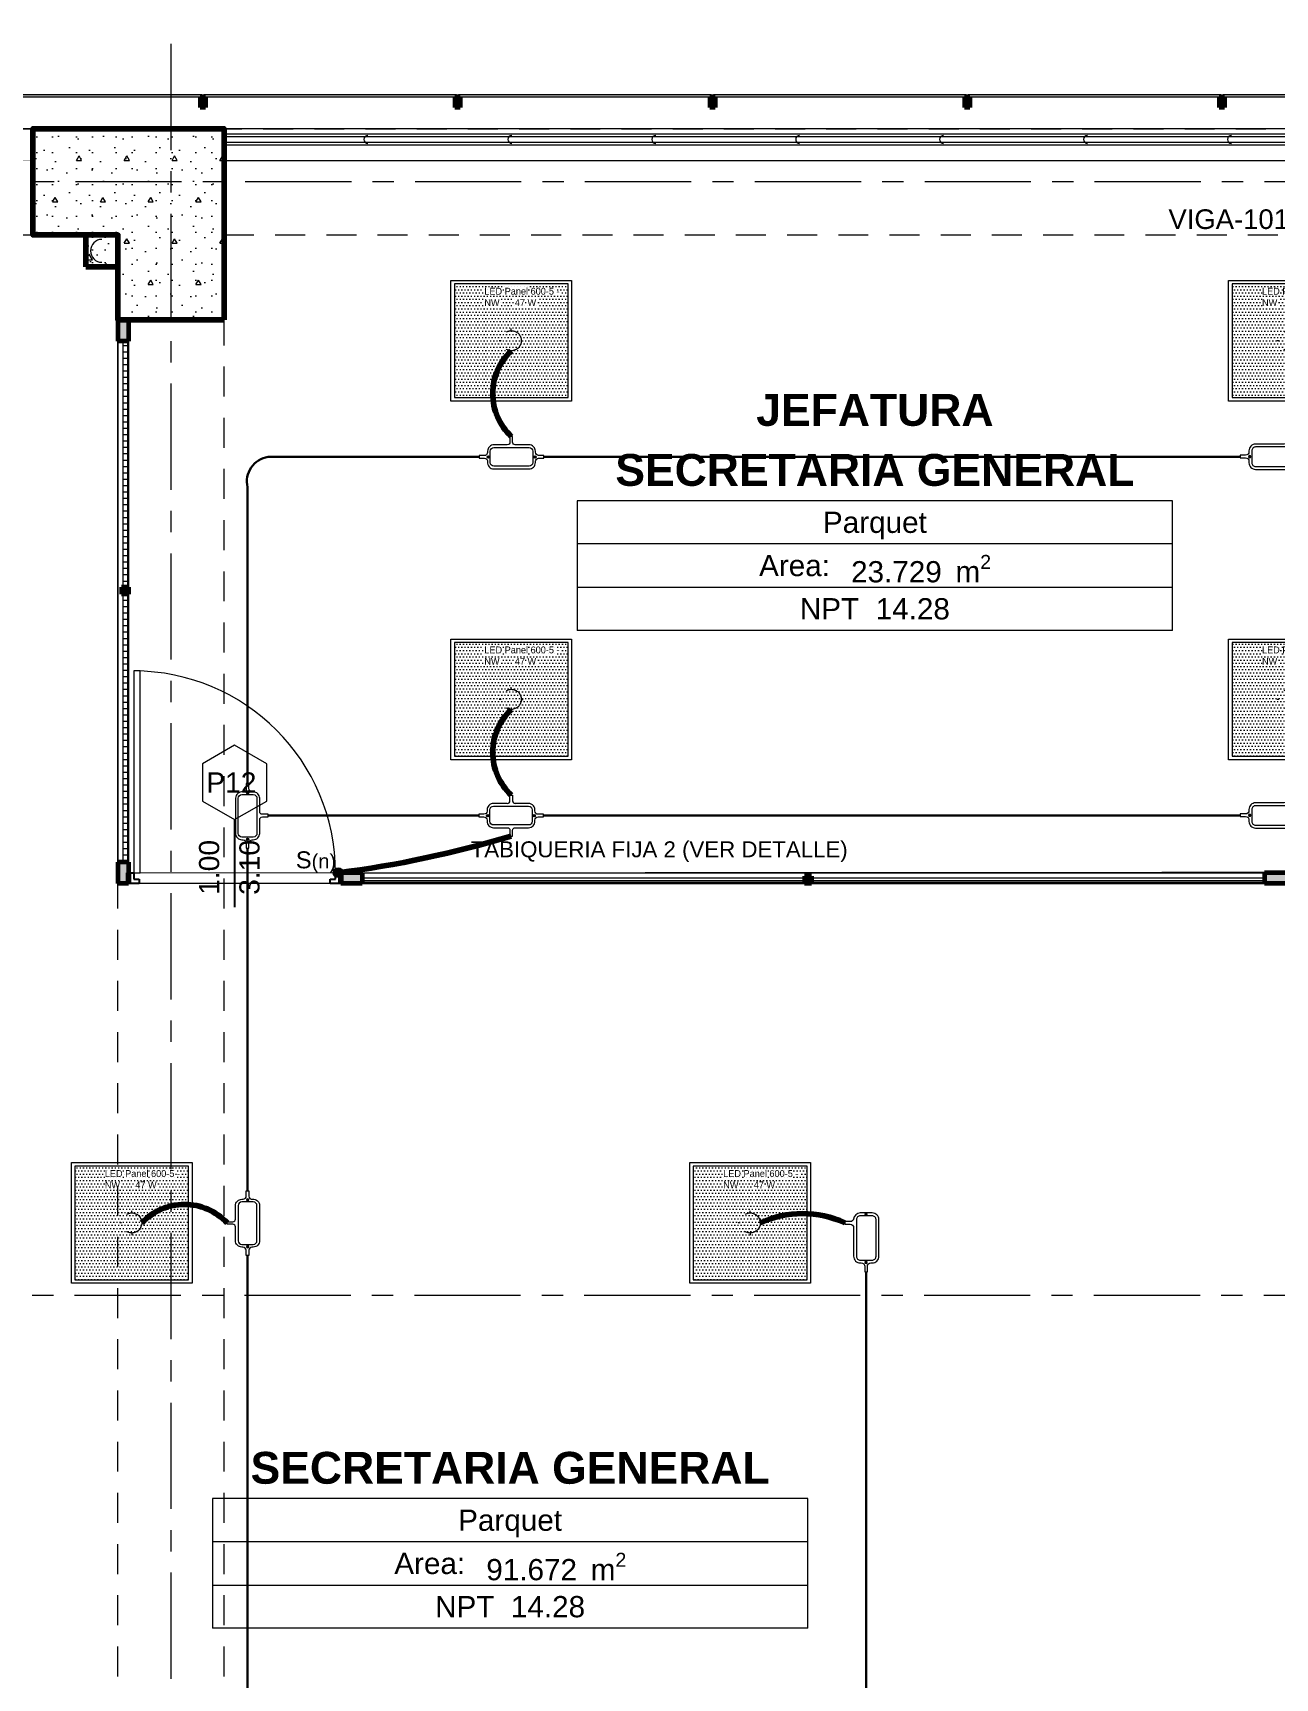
# Model space of a CAD drawing. Header units: inches. Extents: x -38 to 5698, y -33 to 92.
# Drawn here: x 321.17 to 327.02, y 32.6 to 40.35 of the extents above; entities that cross this region are included whole.
import ezdxf
from ezdxf.lldxf.tags import DXFTag

# ---------------------------------------------------------------- set-up
doc = ezdxf.new("R2010")
doc.units = ezdxf.units.IN
doc.header["$MEASUREMENT"] = 0
doc.set_wipeout_variables(frame=1)
for name, pattern in [('CONTINUA', [0]), ('DASHED', [0.75, 0.5, -0.25]), ('Hidden Line', [0.195611, 0.141111, -0.0545]), ('Punto & Raya', [0.65, 0.5, -0.075, 0, -0.075]), ('Rayas', [0.282222, 0.141111, -0.141111]), ('Wipeout_Contour', [1, 0, -1])]:
    doc.linetypes.add(name, pattern=pattern)
for name, color, linetype, lineweight in [('00 IE CKTO TOMAS', 111, 'Rayas', 18), ('ALUMBRADO_CONDUIT', 30, 'CONDUIT1', 30), ('Bancas', 1, 'Continuous', 13), ('Cable Alumbrado', 150, 'Continuous', 30), ('CABLEADO EXT.', 3, 'PVCSUBT', 30), ('Luminarias', 5, 'Continuous', 20), ('Simb_Alumbrado', 140, 'CONTINUA', 30)]:
    doc.layers.add(name, color=color, linetype=linetype, lineweight=lineweight)
for name, color, linetype in [('02 _ ARQ _ ALB _ Ejes Generales', 7, 'Continuous'), ('02 _ ARQ _ ALB _ Muros Interiores', 7, 'Continuous'), ('02 _ ARQ _ ZON _ Espacio.3D', 7, 'Continuous'), ('08 _ STR _ EXT _ 06 Columnas', 7, 'Continuous'), ('08 _ STR _ EXT _ 09 Vigas', 7, 'Continuous'), ('Acabado - Muros', 7, 'Continuous'), ('Estructura - 04 MURO', 7, 'Continuous'), ('Estructura - Carga', 7, 'Continuous'), ('Interior - Escaleras & Barandillas', 7, 'Continuous'), ('Marcador - Secciones', 251, 'Continuous'), ('MEP - HVAC', 7, 'Continuous'), ('Notas - Etiquetas', 251, 'Continuous')]:
    doc.layers.add(name, color=color, linetype=linetype)
doc.styles.add('Annotative', font='arial.ttf')
doc.styles.add('Estilo_Generado_1', font='swisseb.ttf')
doc.styles.add('Estilo_Generado_4', font='swisse.ttf')
doc.styles.add('Estilo_Generado_7', font='swisse.ttf')
doc.styles.add('{18b73a54-fa43-428c-adcb-c1c7bbdf2c84}', font='Simplex.shx')
tags = doc.linetypes.add('CONDUIT', pattern='A,1.5,-0.210535,["con",{18b73a54-fa43-428c-adcb-c1c7bbdf2c84},S=0.2,R=0,X=0,Y=-0.065594],-0.702384', length=2.412919).pattern_tags.tags
tags[6] = DXFTag(74, 10)
tags = doc.linetypes.add('CONDUIT1', pattern='A,1,-0.19772,["con",{18b73a54-fa43-428c-adcb-c1c7bbdf2c84},S=0.2,R=0,X=0,Y=-0.065594],-0.593642', length=1.791362).pattern_tags.tags
tags[6] = DXFTag(74, 10)
tags = doc.linetypes.add('PVCSUBT', pattern='A,0.6,-0.3,0.6,-0.075691,["PVC",Standard,S=0.2,R=0,X=0,Y=-0.093724],-0.621005', length=2.196696).pattern_tags.tags
tags[10] = DXFTag(74, 10)
pattern_1 = [(0, (277.500038, 6e-09), (0, 0.030000001), [])]

# ---------------------------------------------------------------- blocks, each defined once
blk = doc.blocks.new('*U270')
at = {"layer": 'Luminarias', "linetype": 'DASHED', "lineweight": 0, "ltscale": 0.05}
blk.add_lwpolyline([(0, -0.0045), (0, 0.0045)], dxfattribs=at)
blk = doc.blocks.new('*U271')
at = {"color": 0, "linetype": 'ByBlock', "lineweight": -2, "transparency": 16777216}
for p, rotation in [((-0.05, 0), 90), ((0, -0.05), 180), ((0.05, 0), 269.9999999999999)]:
    blk.add_blockref('*U270', p, dxfattribs=dict(at, rotation=rotation))
blk.add_blockref('*U270', (0, 0.05), dxfattribs=at)
blk = doc.blocks.new('PANEL LED 50W')
at = {"layer": 'Luminarias'}
h = blk.add_hatch(dxfattribs=at)
h.set_pattern_fill('DOTS', color=4, scale=0.009097)
h.set_pattern_definition([(0, (0, -2e-14), (0.0072206, 0.01444116), [0, -0.01444116])])
h.paths.add_polyline_path([(-0.2574, -0.2574), (0.2574, -0.2574), (0.2574, 0.2574), (-0.2574, 0.2574)])
h.paths.add_polyline_path([(-0.1296, 0.0974), (0.1849, 0.0974), (0.1849, 0.2469), (-0.1296, 0.2469)], flags=24)
at = {"layer": 'Luminarias', "color": 4, "lineweight": 0}
for points in [[(-0.2729, 0.2729), (0.2729, 0.2729), (0.2729, -0.2729), (-0.2729, -0.2729)], [(-0.2574, -0.2574), (0.2574, -0.2574), (0.2574, 0.2574), (-0.2574, 0.2574)]]:
    blk.add_lwpolyline(points, close=True, dxfattribs=at)
at = {"layer": 'Luminarias', "color": 4, "linetype": 'DASHED', "lineweight": 0, "ltscale": 0.01}
blk.add_circle((0, 0), 0.0455, dxfattribs=at)
at = {"color": 4}
blk.add_blockref('*U271', (0, 0), dxfattribs=at)
at = {"layer": 'Luminarias', "color": 4, "insert": (-0.1218, 0.2392), "char_height": 0.030929, "width": 0.382855, "attachment_point": 1}
blk.add_mtext('{\\Ftxt|c0;LED Panel 600-5 - NW      47 W}', dxfattribs=at)
blk = doc.blocks.new('lumin 47')
at = {"layer": 'ALUMBRADO_CONDUIT', "xscale": 1.041283452965173, "yscale": 1.041283452965173, "zscale": 1.041283452965173}
blk.add_blockref('PANEL LED 50W', (-76.251, 24.2433), dxfattribs=at)
blk = doc.blocks.new('CAJA OVAL TIPO L')
at = {"layer": 'Simb_Alumbrado', "lineweight": 13}
blk.add_lwpolyline([(-0.0491, -0.079), (-0.0491, -0.0343, -0.380413), (-0.0258, -0.0088), (-0.0258, -0.0088, 0.341426), (-0.0164, 0.0033), (-0.0164, 0.0236), (-0.0063, 0.0236), (-0.0063, 0.0033, 0.414214), (0.0063, -0.0092), (0.1138, -0.0092, -0.414214), (0.1388, -0.0343), (0.1388, -0.0382, 0.414214), (0.1513, -0.0508), (0.1716, -0.0508), (0.1716, -0.0609), (0.1513, -0.0609, 0.414214), (0.1388, -0.0734), (0.1388, -0.079, -0.414214), (0.1138, -0.104), (-0.0241, -0.104, -0.414214), (-0.0491, -0.079, 0.414214)], format="xyb", dxfattribs=at)
for points in [[(-0.0483, -0.0558), (-0.0395, -0.0558)], [(-0.0439, -0.0514), (-0.0439, -0.0602)], [(0.1323, -0.0558), (0.1411, -0.0558)], [(0.1367, -0.0514), (0.1367, -0.0602)]]:
    blk.add_lwpolyline(points, dxfattribs=at)
blk.add_lwpolyline([(-0.0241, -0.0199), (0.1138, -0.0199, -0.414214), (0.1282, -0.0343), (0.1282, -0.079, -0.414214), (0.1138, -0.0934), (-0.0241, -0.0934, -0.414214), (-0.0384, -0.079), (-0.0384, -0.0343, -0.414214)], format="xyb", close=True, dxfattribs=at)
for centre in [(-0.0439, -0.0558), (0.1367, -0.0558)]:
    blk.add_circle(centre, 0.00438, dxfattribs=at)
blk = doc.blocks.new('oval t')
at = {"layer": 'Simb_Alumbrado', "lineweight": 13}
blk.add_lwpolyline([(0.0141, 0.0102, -0.414214), (0.0041, 0.0202), (0.0041, 0.0416), (-0.0056, 0.0416), (-0.0056, 0.0202, -0.414214), (-0.0156, 0.0102), (-0.0659, 0.0102, 0.414214), (-0.0899, -0.0138), (-0.0899, -0.0183, -0.414214), (-0.1019, -0.0303), (-0.1213, -0.0303), (-0.1213, -0.04), (-0.1016, -0.04, -0.451917), (-0.0897, -0.0535, 0.451917), (-0.0659, -0.0805), (0.0659, -0.0805, 0.414214), (0.0899, -0.0566), (0.0899, -0.0512, -0.398753), (0.1019, -0.0401), (0.1213, -0.0401), (0.1213, -0.0304), (0.1019, -0.0304, -0.368669), (0.0899, -0.0176), (0.0899, -0.0138, 0.414214), (0.0659, 0.0102), (0.0141, 0.0102)], format="xyb", dxfattribs=at)
blk.add_lwpolyline([(-0.0659, 0), (0.0659, 0, -0.414214), (0.0797, -0.0138), (0.0797, -0.0566, -0.414214), (0.0659, -0.0703), (-0.0659, -0.0703, -0.414214), (-0.0797, -0.0566), (-0.0797, -0.0138, -0.414214)], format="xyb", close=True, dxfattribs=at)
for points in [[(-0.0911, -0.0352), (-0.0828, -0.0352)], [(-0.0869, -0.031), (-0.0869, -0.0394)], [(0.0837, -0.0352), (0.0921, -0.0352)], [(0.0879, -0.031), (0.0879, -0.0394)]]:
    blk.add_lwpolyline(points, dxfattribs=at)
for centre in [(-0.0869, -0.0352), (0.0879, -0.0352)]:
    blk.add_circle(centre, 0.00419, dxfattribs=at)
blk = doc.blocks.new('CAJA CONDULET TIPO X')
at = {"layer": 'Simb_Alumbrado', "lineweight": 13}
for p, q in [((78.5283, -4.1616), (78.5283, -4.1519)), ((78.5283, -4.1519), (78.5497, -4.1519)), ((78.5497, -4.1616), (78.5283, -4.1616))]:
    blk.add_line(p, q, dxfattribs=at)
for points in [[(78.6505, -4.1716, -0.414214), (78.6605, -4.1616), (78.6819, -4.1616), (78.6819, -4.1519), (78.6605, -4.1519, -0.414214), (78.6505, -4.1419), (78.6505, -4.0916, 0.414214), (78.6265, -4.0677), (78.6219, -4.0677, -0.414214), (78.6099, -4.0557), (78.6099, -4.0363), (78.6002, -4.0363), (78.6002, -4.056, -0.451917), (78.5867, -4.0678, 0.451917), (78.5597, -4.0916), (78.5597, -4.1419)], [(78.5597, -4.1716), (78.5597, -4.2235, 0.414214), (78.5837, -4.2475), (78.589, -4.2475, -0.334232), (78.6002, -4.2595), (78.6002, -4.2789), (78.6099, -4.2789), (78.6099, -4.2595, -0.455912), (78.6227, -4.2475), (78.6265, -4.2475, 0.414214), (78.6505, -4.2235), (78.6505, -4.1716)]]:
    blk.add_lwpolyline(points, format="xyb", dxfattribs=at)
blk.add_lwpolyline([(78.6403, -4.0916), (78.6403, -4.2235, -0.414214), (78.6265, -4.2373), (78.5837, -4.2373, -0.414214), (78.5699, -4.2235), (78.5699, -4.0916, -0.414214), (78.5837, -4.0779), (78.6265, -4.0779, -0.414214)], format="xyb", close=True, dxfattribs=at)
for points in [[(78.6093, -4.0706), (78.6009, -4.0706)], [(78.6051, -4.0664), (78.6051, -4.0748)], [(78.6093, -4.2454), (78.6009, -4.2454)], [(78.6051, -4.2412), (78.6051, -4.2496)]]:
    blk.add_lwpolyline(points, dxfattribs=at)
for centre in [(78.6051, -4.0706), (78.6051, -4.2454)]:
    blk.add_circle(centre, 0.00419, dxfattribs=at)
for centre, start, end in [((78.5497, -4.1419), 270, 0), ((78.5497, -4.1716), 0, 90)]:
    blk.add_arc(centre, 0.01, start, end, dxfattribs=at)
blk = doc.blocks.new('ii3t')
at = {"layer": 'Simb_Alumbrado', "lineweight": 5}
h = blk.add_hatch(color=3, dxfattribs=at)
edge = h.paths.add_edge_path()
edge.add_arc((0, 0), 0.0164, 0, 360)
blk.add_circle((0, 0), 0.0164, dxfattribs=at)

msp = doc.modelspace()

# ---------------------------------------------------------------- hatches: boundary and pattern name
at = {"layer": 'Acabado - Muros', "linetype": 'Continuous', "lineweight": 9}
for points in [[(320.775, 40.06), (320.775, 40.05), (321.965, 40.05), (321.965, 40.06)], [(321.975, 40.06), (321.975, 40.05), (323.165, 40.05), (323.165, 40.06)], [(323.175, 40.06), (323.175, 40.05), (324.365, 40.05), (324.365, 40.06)], [(324.375, 40.06), (324.375, 40.05), (325.565, 40.05), (325.565, 40.06)], [(325.575, 40.06), (325.575, 40.05), (326.765, 40.05), (326.765, 40.06)], [(326.775, 40.06), (326.775, 40.05), (327.965, 40.05), (327.965, 40.06)]]:
    msp.add_hatch(color=250, dxfattribs=at).paths.add_polyline_path(points)
at = {"layer": 'Acabado - Muros', "linetype": 'Continuous', "lineweight": 0}
for points in [[(321.9575, 40), (321.9825, 40), (321.9825, 40.05), (321.9575, 40.05)], [(323.1575, 40), (323.1825, 40), (323.1825, 40.05), (323.1575, 40.05)], [(324.3575, 40), (324.3825, 40), (324.3825, 40.05), (324.3575, 40.05)], [(325.5575, 40), (325.5825, 40), (325.5825, 40.05), (325.5575, 40.05)], [(326.7575, 40), (326.7825, 40), (326.7825, 40.05), (326.7575, 40.05)]]:
    msp.add_hatch(color=254, dxfattribs=at).paths.add_polyline_path(points)
at = {"layer": 'Estructura - Carga', "linetype": 'Continuous', "lineweight": 13}
h = msp.add_hatch(dxfattribs=at)
h.set_pattern_fill('HORMIGÓN_ARMADO_0002', color=251, style=0, pattern_type=2)
h.set_pattern_definition([(0, (277.50004, 6e-09), (0, 0.3117692), [0.03, -0.15]), (0, (277.59004, 0.1559), (0, 0.3117692), [0.03, -0.15]), (60, (277.50004, 6e-09), (-0.27, 0.1558846), [0.03, -0.15]), (60, (277.68004, 6e-09), (-0.27, 0.1558846), [0.03, -0.15]), (120, (277.53004, 6e-09), (0.27, 0.1558846), [0.03, -0.15]), (120, (277.71004, 6e-09), (0.27, 0.1558846), [0.03, -0.15]), (0, (277.50004, 0.03), (0, 0.06), [0, -0.06, 0, -0.09]), (45, (277.53004, 0.03), (-0.04242641, 0.04242641), [0, -0.045, 0, -0.075])])
h.paths.add_polyline_path([(321.42, 39.25), (321.57, 39.25), (321.57, 39.4), (321.42, 39.4)])

# ---------------------------------------------------------------- linework, layer by layer
at = {"layer": '02 _ ARQ _ ALB _ Ejes Generales', "color": 251, "linetype": 'Punto & Raya', "lineweight": 13}
for p, q in [((321.82, 45.9), (321.82, 2.05)), ((333.07, 39.65), (282.3454, 39.65))]:
    msp.add_line(p, q, dxfattribs=at)
at = {"layer": '02 _ ARQ _ ALB _ Muros Interiores', "color": 165, "linetype": 'Continuous', "lineweight": 15}
for p, q in [((321.645, 37.3464), (321.645, 36.3963)), ((321.675, 37.3464), (321.645, 37.3464)), ((321.675, 36.3963), (321.675, 37.3464)), ((321.645, 36.3963), (321.675, 36.3963))]:
    msp.add_line(p, q, dxfattribs=at)
at = {"layer": '02 _ ARQ _ ALB _ Muros Interiores', "color": 152, "linetype": 'Continuous', "lineweight": 25}
msp.add_line((322.1201, 36.6463), (322.1201, 36.2338), dxfattribs=at)
at = {"layer": '02 _ ARQ _ ALB _ Muros Interiores', "color": 165, "linetype": 'Continuous', "lineweight": 25}
for p, q in [((321.62, 36.3463), (321.62, 36.3963)), ((321.62, 36.3963), (321.645, 36.3963)), ((321.67, 36.3463), (321.62, 36.3463)), ((321.645, 36.3963), (321.645, 36.3663)), ((321.645, 36.3663), (321.67, 36.3663)), ((321.67, 36.3663), (321.67, 36.3463)), ((322.5701, 36.3463), (322.5701, 36.3663)), ((322.5701, 36.3663), (322.5951, 36.3663)), ((322.6201, 36.3463), (322.5701, 36.3463)), ((322.5951, 36.3663), (322.5951, 36.3963)), ((322.5951, 36.3963), (322.6201, 36.3963)), ((322.6201, 36.3963), (322.6201, 36.3463))]:
    msp.add_line(p, q, dxfattribs=at)
at = {"layer": '02 _ ARQ _ ALB _ Muros Interiores', "color": 7, "linetype": 'Continuous', "lineweight": 80}
for p, q in [((321.62, 36.3463), (321.62, 36.3963)), ((322.6201, 36.3463), (322.6201, 36.3963))]:
    msp.add_line(p, q, dxfattribs=at)
at = {"layer": '02 _ ARQ _ ALB _ Muros Interiores', "color": 251, "linetype": 'Continuous', "lineweight": 13, "flags": 128}
msp.add_lwpolyline([(322.1201, 36.9963), (321.9685, 36.9088), (321.9685, 36.7338), (322.1201, 36.6463), (322.2716, 36.7338), (322.2716, 36.9088)], close=True, dxfattribs=at)
at = {"layer": '02 _ ARQ _ ALB _ Muros Interiores', "color": 175, "linetype": 'Continuous', "lineweight": 15}
msp.add_arc((321.645, 36.3963), 0.9501, 0, 90, dxfattribs=at)
at = {"layer": '02 _ ARQ _ ZON _ Espacio.3D', "color": 252, "linetype": 'Continuous', "lineweight": 13}
for p, q in [((326.5369, 38.1484), (323.7337, 38.1484)), ((323.7337, 38.1484), (323.7337, 37.5377)), ((326.5369, 37.5377), (326.5369, 38.1484)), ((326.5369, 37.9448), (323.7337, 37.9448)), ((323.7337, 37.7412), (326.5369, 37.7412)), ((326.5369, 37.5377), (323.7337, 37.5377)), ((324.819, 33.4487), (322.0158, 33.4487)), ((322.0158, 33.4487), (322.0158, 32.838)), ((324.819, 32.838), (324.819, 33.4487)), ((324.819, 33.2452), (322.0158, 33.2452)), ((322.0158, 33.0416), (324.819, 33.0416)), ((324.819, 32.838), (322.0158, 32.838))]:
    msp.add_line(p, q, dxfattribs=at)
at = {"layer": '02 _ ARQ _ ZON _ Espacio.3D', "color": 254, "linetype": 'Continuous', "lineweight": 0, "flags": 128}
for points in [[(322.07, 31), (322.07, 29.7), (328.07, 29.7), (328.07, 30.2), (328.57, 30.2), (328.57, 30.7), (328.92, 30.7), (328.92, 31.899), (330.2701, 31.899), (330.2701, 32.9963), (328.92, 32.9963), (328.9203, 36.3463), (321.57, 36.3463), (321.57, 39.4), (321.17, 39.4), (321.17, 39.75), (317.27, 39.75), (317.27, 29.75), (320.97, 29.75), (320.97, 30.2), (321.57, 30.2), (321.57, 31)], [(322.07, 39), (321.62, 39), (321.62, 36.3963), (328.9201, 36.4), (328.9201, 39), (328.57, 39), (328.57, 39.4), (328.17, 39.4), (328.17, 39.75), (322.07, 39.75)]]:
    msp.add_lwpolyline(points, close=True, dxfattribs=at)
at = {"layer": '08 _ STR _ EXT _ 09 Vigas', "color": 251, "linetype": 'Hidden Line', "lineweight": 13}
for p, q in [((315.07, 39.4), (321.57, 39.4)), ((321.57, 30.2), (321.57, 39.4)), ((322.07, 39.4), (328.57, 39.4)), ((322.07, 30.2), (322.07, 39.4))]:
    msp.add_line(p, q, dxfattribs=at)
at = {"layer": 'Acabado - Muros', "color": 7, "linetype": 'Continuous', "lineweight": 60}
for p, q in [((321.9825, 40.05), (321.9575, 40.05)), ((321.9575, 40.05), (321.9575, 40)), ((321.9825, 40), (321.9575, 40)), ((321.9825, 40.05), (321.9825, 40)), ((323.1575, 40.05), (323.1575, 40)), ((323.1825, 40.05), (323.1575, 40.05)), ((323.1825, 40), (323.1575, 40)), ((323.1825, 40.05), (323.1825, 40)), ((324.3575, 40.05), (324.3575, 40)), ((324.3825, 40.05), (324.3575, 40.05)), ((324.3825, 40), (324.3575, 40)), ((324.3825, 40.05), (324.3825, 40)), ((325.5575, 40.05), (325.5575, 40)), ((325.5825, 40.05), (325.5575, 40.05)), ((325.5825, 40), (325.5575, 40)), ((325.5825, 40.05), (325.5825, 40)), ((326.7575, 40.05), (326.7575, 40)), ((326.7825, 40.05), (326.7575, 40.05)), ((326.7825, 40), (326.7575, 40)), ((326.7825, 40.05), (326.7825, 40)), ((321.62, 39), (321.57, 39)), ((321.62, 36.3463), (321.57, 36.3463)), ((322.6201, 36.3963), (322.6201, 36.3463))]:
    msp.add_line(p, q, dxfattribs=at)
at = {"layer": 'Acabado - Muros', "color": 7, "linetype": 'Continuous', "lineweight": 13, "flags": 128}
for points in [[(320.775, 40.06), (320.775, 40.05), (321.965, 40.05), (321.965, 40.06)], [(321.975, 40.06), (321.975, 40.05), (323.165, 40.05), (323.165, 40.06)], [(323.175, 40.06), (323.175, 40.05), (324.365, 40.05), (324.365, 40.06)], [(324.375, 40.06), (324.375, 40.05), (325.565, 40.05), (325.565, 40.06)], [(325.575, 40.06), (325.575, 40.05), (326.765, 40.05), (326.765, 40.06)], [(326.775, 40.06), (326.775, 40.05), (327.965, 40.05), (327.965, 40.06)]]:
    msp.add_lwpolyline(points, close=True, dxfattribs=at)
at = {"layer": 'ALUMBRADO_CONDUIT', "color": 30, "lineweight": 30, "ltscale": 0.4, "true_color": 0xf26722}
for p, q in [((322.2774, 38.3546), (323.2718, 38.3546)), ((323.576, 38.3546), (326.856, 38.3546)), ((322.1811, 36.8164), (322.1811, 38.2122)), ((322.2774, 36.6653), (323.2718, 36.6653)), ((323.576, 36.6653), (326.856, 36.6653)), ((322.1811, 34.898), (322.1811, 36.5122)), ((322.1811, 34.5937), (322.1812, 31.5645)), ((325.0936, 34.5173), (325.0936, 31.5643))]:
    msp.add_line(p, q, dxfattribs=at)
at = {"layer": 'ALUMBRADO_CONDUIT'}
msp.add_arc((322.2944, 38.2394), 0.1165, 98.38355, 193.5133, dxfattribs=at)
at = {"layer": 'CABLEADO EXT.', "color": 3, "lineweight": 80}
for centre, radius, start, end in [((323.6121, 38.6528), 0.2767, 133.15072, 226.84928), ((323.6121, 36.9634), 0.2767, 133.15072, 226.84928), ((321.8838, 34.5596), 0.2747, 42.972, 137.028), ((324.7955, 34.3144), 0.4764, 65.37023, 114.84937)]:
    msp.add_arc(centre, radius, start, end, dxfattribs=at)
at = {"layer": 'Estructura - Carga', "color": 7, "linetype": 'Continuous', "lineweight": 80, "flags": 128}
msp.add_lwpolyline([(321.42, 39.25), (321.57, 39.25), (321.57, 39.4), (321.42, 39.4)], close=True, dxfattribs=at)
at = {"layer": 'Marcador - Secciones', "color": 251, "linetype": 'Punto & Raya', "lineweight": 13}
msp.add_line((282.1667, 34.4067), (333.4403, 34.4067), dxfattribs=at)
at = {"layer": 'MEP - HVAC', "color": 7, "linetype": 'Continuous', "lineweight": 13, "flags": 128}
msp.add_lwpolyline([(321.495, 39.379, 1), (321.495, 39.271, 1)], format="xyb", dxfattribs=at)

# ---------------------------------------------------------------- block references
for p in [(399.6739, 14.6587), (403.3364, 14.6587), (399.6739, 12.9694), (403.3364, 12.9694), (397.8864, 10.5034), (400.7989, 10.5034)]:
    msp.add_blockref('lumin 47', p)
at = {"xscale": 1.253906979044094, "yscale": 1.253906979044094, "zscale": 1.253906979044094, "rotation": 270}
msp.add_blockref('CAJA CONDULET TIPO X', (328.6351, 135.2288), dxfattribs=at)
at = {"layer": 'ALUMBRADO_CONDUIT', "linetype": 'CONDUIT', "lineweight": 30, "xscale": -1.253906979044094, "yscale": 1.253906979044094, "zscale": 1.253906979044094}
for p in [(327.0712, 38.4263), (327.0712, 36.7369)]:
    msp.add_blockref('CAJA OVAL TIPO L', p, dxfattribs=at)
at = {"layer": 'ALUMBRADO_CONDUIT', "linetype": 'CONDUIT', "lineweight": 30, "xscale": -1.253906979044094, "yscale": 1.253906979044094, "zscale": 1.253906979044094, "rotation": 90}
msp.add_blockref('CAJA OVAL TIPO L', (325.0236, 34.7325), dxfattribs=at)
at = {"layer": 'Bancas', "color": 252, "true_color": 0x939598, "xscale": 1.253906979044094, "yscale": 1.253906979044094, "zscale": 1.253906979044094}
msp.add_blockref('oval t', (323.4239, 38.3987), dxfattribs=at)
at = {"layer": 'Bancas', "color": 252, "true_color": 0x939598, "yscale": 1.253906979044094, "zscale": 1.253906979044094}
for p, xscale, rotation in [((322.2252, 36.6643), 1.253906979044094, 270), ((322.137, 34.7458), -1.253906979044094, 90)]:
    msp.add_blockref('oval t', p, dxfattribs=dict(at, xscale=xscale, rotation=rotation))
at = {"layer": 'Cable Alumbrado', "lineweight": 0, "xscale": 1.404578189384958, "yscale": 1.404578189384958, "zscale": 1.404578189384958}
msp.add_blockref('ii3t', (322.6076, 36.3963), dxfattribs=at)

# ---------------------------------------------------------------- texts
at = {"layer": '00 IE CKTO TOMAS', "insert": (322.4081, 36.3967), "char_height": 0.08, "width": 0.768045, "attachment_point": 7, "style": 'Annotative'}
msp.add_mtext('S{\\H0.84375x;(n)}', dxfattribs=at)
at = {"layer": '02 _ ARQ _ ALB _ Muros Interiores', "color": 251, "lineweight": 25, "insert": (321.9867, 36.7738), "char_height": 0.095, "attachment_point": 7, "style": 'Estilo_Generado_4'}
msp.add_mtext('\\A1;{\\pql;\\pt0;\\fSwis721 Ex BT|b0|i0|c0|p34;P12\\fSwis721 Ex BT|b0|i0|c0|p34;\\fSwis721 Ex BT|b0|i0|c0|p34;\\fSwis721 Ex BT|b0|i0|c0|p34;}', dxfattribs=at)
at = {"layer": '02 _ ARQ _ ALB _ Muros Interiores', "color": 251, "lineweight": 25, "char_height": 0.095, "attachment_point": 7, "rotation": 90, "style": 'Estilo_Generado_4'}
for s, insert in [('\\A1;{\\pql;\\pt0;\\fSwis721 Ex BT|b0|i0|c0|p34;1.00\\fSwis721 Ex BT|b0|i0|c0|p34;\\A1{\\H.66x;\\S^  ;}\\fSwis721 Ex BT|b0|i0|c0|p34;\\fSwis721 Ex BT|b0|i0|c0|p34;}', (322.075, 36.2923)), ('\\A1;{\\pql;\\pt0;\\fSwis721 Ex BT|b0|i0|c0|p34;3.10\\fSwis721 Ex BT|b0|i0|c0|p34;\\A1{\\H.66x;\\S^  ;}\\fSwis721 Ex BT|b0|i0|c0|p34;\\fSwis721 Ex BT|b0|i0|c0|p34;}', (322.265, 36.2923))]:
    msp.add_mtext(s, dxfattribs=dict(at, insert=insert))
at = {"layer": '02 _ ARQ _ ZON _ Espacio.3D', "color": 252, "lineweight": 25, "attachment_point": 2}
for s, insert, char_height, style in [('\\A1;{\\pqc;\\pt0;\\fSwis721 Ex BT|b1|i0|c0|p34;JEFATURA}', (325.1353, 38.6509), 0.15, 'Estilo_Generado_1'), ('\\A1;{\\pqc;\\pt0;\\fSwis721 Ex BT|b1|i0|c0|p34;SECRETARIA GENERAL}', (325.1353, 38.3683), 0.15, 'Estilo_Generado_1'), ('\\A1;{\\pqc;\\pt0;\\fSwis721 Ex BT|b0|i0|c238|p34;Parquet}', (325.1353, 38.0966), 0.1, 'Estilo_Generado_7'), ('\\A1;{\\pqc;\\pt0;\\fSwis721 Ex BT|b0|i0|c238|p34;Area: }', (324.7568, 37.893), 0.1, 'Estilo_Generado_7'), ('\\A1;{\\pqc;\\pt0,0.3;\\fSwis721 Ex BT|b0|i0|c238|p34;23.729\\fSwis721 Ex BT|b0|i0|c238|p34;\\A1{\\H.66x;\\S^  ;}\\fSwis721 Ex BT|b0|i0|c238|p34; m\\fSwis721 Ex BT|b0|i0|c238|p34;\\A1{\\H.66x;\\S2^  ;}}', (325.3529, 37.893), 0.1, 'Estilo_Generado_7'), ('\\A1;{\\pqc;\\pt0;\\fSwis721 Ex BT|b0|i0|c238|p34;NPT  14.28}', (325.1353, 37.6894), 0.1, 'Estilo_Generado_7'), ('\\A1;{\\pqc;\\pt0;\\fSwis721 Ex BT|b1|i0|c0|p34;SECRETARIA GENERAL}', (323.4174, 33.6687), 0.15, 'Estilo_Generado_1'), ('\\A1;{\\pqc;\\pt0;\\fSwis721 Ex BT|b0|i0|c238|p34;Parquet}', (323.4174, 33.397), 0.1, 'Estilo_Generado_7'), ('\\A1;{\\pqc;\\pt0;\\fSwis721 Ex BT|b0|i0|c238|p34;Area: }', (323.0389, 33.1934), 0.1, 'Estilo_Generado_7'), ('\\A1;{\\pqc;\\pt0,0.3;\\fSwis721 Ex BT|b0|i0|c238|p34;91.672\\fSwis721 Ex BT|b0|i0|c238|p34;\\A1{\\H.66x;\\S^  ;}\\fSwis721 Ex BT|b0|i0|c238|p34; m\\fSwis721 Ex BT|b0|i0|c238|p34;\\A1{\\H.66x;\\S2^  ;}}', (323.635, 33.1934), 0.1, 'Estilo_Generado_7'), ('\\A1;{\\pqc;\\pt0;\\fSwis721 Ex BT|b0|i0|c238|p34;NPT  14.28}', (323.4174, 32.9898), 0.1, 'Estilo_Generado_7')]:
    msp.add_mtext(s, dxfattribs=dict(at, insert=insert, char_height=char_height, style=style))
at = {"layer": 'Notas - Etiquetas', "color": 8, "linetype": 'Continuous', "lineweight": 13, "insert": (326.5179, 39.4267), "char_height": 0.0925, "attachment_point": 7, "style": 'Estilo_Generado_4'}
msp.add_mtext('\\A1;{\\pql;\\fSwis721 Ex BT|b0|i0|c0|p34;VIGA-101\\fSwis721 Ex BT|b0|i0|c0|p34; \\fSwis721 Ex BT|b0|i0|c0|p34;0.60\\fSwis721 Ex BT|b0|i0|c0|p34;x\\fSwis721 Ex BT|b0|i0|c0|p34;0.50\\fSwis721 Ex BT|b0|i0|c0|p34;m}', dxfattribs=at)
at = {"layer": 'Notas - Etiquetas', "color": 8, "linetype": 'Continuous', "lineweight": 13, "insert": (323.2318, 36.4953), "char_height": 0.075, "attachment_point": 4, "rotation": 359.99998, "style": 'Estilo_Generado_4'}
msp.add_mtext('\\A1;{\\pql;\\fSwis721 Ex BT|b0|i0|c0|p34;TABIQUERIA FIJA 2 (VER DETALLE)\\fSwis721 Ex BT|b0|i0|c0|p34; }', dxfattribs=at)

# ---------------------------------------------------------------- next in the draw order: wipeouts: each hides what was drawn before it
at = {"color": 254, "linetype": 'Wipeout_Contour', "lineweight": 0, "ltscale": 14739.650553}
msp.add_wipeout([(321.57, 37.725), (321.57, 36.4463), (321.62, 36.4463), (321.62, 37.7085), (321.587, 37.7085), (321.587, 37.725)], dxfattribs=at).dxf.layer = 'Acabado - Muros'
at = {"color": 254, "linetype": 'Wipeout_Contour', "lineweight": 0, "ltscale": 14753.385082}
msp.add_wipeout([(322.7201, 36.3963), (322.7201, 36.3463), (324.8037, 36.3463), (324.8037, 36.3793), (324.8202, 36.3793), (324.8202, 36.3963)], dxfattribs=at).dxf.layer = 'Acabado - Muros'
at = {"color": 254, "linetype": 'Wipeout_Contour', "lineweight": 0, "ltscale": 9814.245426}
msp.add_wipeout([(315.9521, 39.75), (321.17, 39.75), (321.17, 39.9), (315.9521, 39.9)], dxfattribs=at).dxf.layer = 'Estructura - 04 MURO'
at = {"color": 254, "linetype": 'Wipeout_Contour', "lineweight": 0, "ltscale": 9840.477852}
msp.add_wipeout([(322.07, 39.75), (328.17, 39.75), (328.17, 39.9), (322.07, 39.9)], dxfattribs=at).dxf.layer = 'Estructura - 04 MURO'

# ---------------------------------------------------------------- next in the draw order: hatches: boundary and pattern name
at = {"layer": '08 _ STR _ EXT _ 06 Columnas', "linetype": 'Continuous', "lineweight": 9}
h = msp.add_hatch(dxfattribs=at)
h.set_pattern_fill('HORMIGÓN_EN_MASA_0002', style=0, pattern_type=2)
h.set_pattern_definition([(0, (277.50004, 6e-09), (0, 0.3897114), [0.024375, -0.200625]), (0, (277.61254, 0.19486), (0, 0.3897114), [0.024375, -0.200625]), (60, (277.50004, 6e-09), (-0.3375, 0.1948557), [0.024375, -0.200625]), (60, (277.72504, 6e-09), (-0.3375, 0.1948557), [0.024375, -0.200625]), (120, (277.5244, 6e-09), (0.3375, 0.1948557), [0.024375, -0.200625]), (120, (277.7494, 6e-09), (0.3375, 0.1948557), [0.024375, -0.200625]), (0, (277.50004, 0.0375), (0, 0.075), [0, -0.075, 0, -0.1125]), (45, (277.53754, 0.0375), (-0.05303301, 0.05303301), [0, -0.05625, 0, -0.09375])])
h.paths.add_polyline_path([(322.07, 39), (322.07, 39.9), (321.17, 39.9), (321.17, 39.4), (321.57, 39.4), (321.57, 39)])

# ---------------------------------------------------------------- next in the draw order: linework, layer by layer
at = {"layer": '08 _ STR _ EXT _ 06 Columnas', "color": 7, "linetype": 'Continuous', "lineweight": 80, "flags": 128}
msp.add_lwpolyline([(322.07, 39), (322.07, 39.9), (321.17, 39.9), (321.17, 39.4), (321.57, 39.4), (321.57, 39)], close=True, dxfattribs=at)
at = {"layer": '08 _ STR _ EXT _ 09 Vigas', "color": 251, "linetype": 'Hidden Line', "lineweight": 13}
msp.add_line((286.57, 39.9), (329.07, 39.9), dxfattribs=at)
at = {"layer": 'Estructura - 04 MURO', "color": 7, "linetype": 'Continuous', "lineweight": 13, "flags": 128}
for points in [[(321.17, 39.9), (315.9521, 39.9)], [(328.17, 39.9), (322.07, 39.9)], [(322.07, 39.75), (328.17, 39.75)]]:
    msp.add_lwpolyline(points, dxfattribs=at)
at = {"layer": 'Interior - Escaleras & Barandillas', "color": 161, "linetype": 'Continuous', "lineweight": 13, "flags": 128}
msp.add_lwpolyline([(322.07, 39.875), (322.07, 39.825), (328.17, 39.825), (328.17, 39.875)], close=True, dxfattribs=at)
for points in [[(328.17, 39.8625), (322.07, 39.8625)], [(322.07, 39.8375), (328.17, 39.8375)]]:
    msp.add_lwpolyline(points, dxfattribs=at)
for points in [[(322.7478, 39.8688, 1), (322.7478, 39.8313)], [(323.4256, 39.8688, 1), (323.4256, 39.8313)], [(324.1034, 39.8688, 1), (324.1034, 39.8313)], [(324.7811, 39.8688, 1), (324.7811, 39.8313)], [(325.4589, 39.8688, 1), (325.4589, 39.8313)], [(326.1367, 39.8688, 1), (326.1367, 39.8313)], [(326.8145, 39.8688, 1), (326.8145, 39.8313)]]:
    msp.add_lwpolyline(points, format="xyb", dxfattribs=at)

# ---------------------------------------------------------------- next in the draw order: wipeouts: each hides what was drawn before it
at = {"color": 254, "linetype": 'Wipeout_Contour', "lineweight": 0, "ltscale": 14739.69688}
msp.add_wipeout([(321.57, 38.9), (321.57, 37.725), (321.587, 37.725), (321.587, 37.7415), (321.62, 37.7415), (321.62, 38.9)], dxfattribs=at).dxf.layer = 'Acabado - Muros'
at = {"color": 254, "linetype": 'Wipeout_Contour', "lineweight": 0, "ltscale": 14763.919006}
msp.add_wipeout([(324.8202, 36.3963), (324.8202, 36.3793), (324.8367, 36.3793), (324.8367, 36.3463), (326.9702, 36.3463), (326.9702, 36.3963)], dxfattribs=at).dxf.layer = 'Acabado - Muros'

# ---------------------------------------------------------------- next in the draw order: linework, layer by layer
at = {"layer": 'Acabado - Muros', "color": 251, "linetype": 'Continuous', "lineweight": 13, "flags": 128}
for points in [[(321.57, 38.9), (321.57, 36.4463)], [(321.62, 38.9), (321.62, 37.7415)], [(321.62, 37.7085), (321.62, 36.4463)], [(322.7201, 36.3963), (326.9702, 36.3963)], [(322.7201, 36.3463), (324.8037, 36.3463)], [(324.8367, 36.3463), (326.9702, 36.3463)]]:
    msp.add_lwpolyline(points, dxfattribs=at)

# ---------------------------------------------------------------- next in the draw order: wipeouts: each hides what was drawn before it
at = {"color": 254, "linetype": 'Wipeout_Contour', "lineweight": 0, "ltscale": 9826.248033}
msp.add_wipeout([(321.615, 36.4463), (321.615, 37.7085), (321.595, 37.7085), (321.595, 36.4463)], dxfattribs=at).dxf.layer = 'Acabado - Muros'
at = {"color": 254, "linetype": 'Wipeout_Contour', "lineweight": 0, "ltscale": 9834.83143}
msp.add_wipeout([(324.8037, 36.3513), (324.8037, 36.3713), (322.7201, 36.3713), (322.7201, 36.3513)], dxfattribs=at).dxf.layer = 'Acabado - Muros'

# ---------------------------------------------------------------- next in the draw order: hatches: boundary and pattern name
at = {"layer": 'Acabado - Muros', "linetype": 'Continuous', "lineweight": 0}
h = msp.add_hatch(dxfattribs=at)
h.set_pattern_fill('CONTRACHAPADO_0002', color=254, style=0, pattern_type=2)
h.set_pattern_definition(pattern_1)
h.paths.add_polyline_path([(321.615, 36.4463), (321.615, 37.7085), (321.595, 37.7085), (321.595, 36.4463)])
for points in [[(321.62, 36.4463), (321.57, 36.4463), (321.57, 36.3463), (321.62, 36.3463)], [(322.7201, 36.3463), (322.7201, 36.3963), (322.6201, 36.3963), (322.6201, 36.3463)]]:
    msp.add_hatch(color=254, dxfattribs=at).paths.add_polyline_path(points)
h = msp.add_hatch(dxfattribs=at)
h.set_pattern_fill('CONTRACHAPADO_0002', color=254, style=0, pattern_type=2)
h.set_pattern_definition(pattern_1)
h.paths.add_polyline_path([(324.8037, 36.3513), (324.8037, 36.3713), (322.7201, 36.3713), (322.7201, 36.3513)])

# ---------------------------------------------------------------- next in the draw order: linework, layer by layer
at = {"layer": 'Acabado - Muros', "color": 7, "linetype": 'Continuous', "lineweight": 60}
for p, q in [((321.57, 36.4463), (321.57, 36.3463)), ((321.62, 36.4463), (321.57, 36.4463)), ((321.62, 36.4463), (321.62, 36.3463)), ((322.7201, 36.3963), (322.6201, 36.3963)), ((322.7201, 36.3463), (322.6201, 36.3463)), ((322.7201, 36.3963), (322.7201, 36.3463))]:
    msp.add_line(p, q, dxfattribs=at)
at = {"layer": 'Acabado - Muros', "color": 7, "linetype": 'Continuous', "lineweight": 13, "flags": 128}
for points in [[(321.615, 36.4463), (321.595, 36.4463), (321.595, 37.7085), (321.615, 37.7085)], [(324.8037, 36.3513), (324.8037, 36.3713), (322.7201, 36.3713), (322.7201, 36.3513)]]:
    msp.add_lwpolyline(points, close=True, dxfattribs=at)
at = {"layer": 'CABLEADO EXT.', "color": 3, "lineweight": 80}
msp.add_arc((321.9833, 41.3541), 4.9969, 277.17725, 286.7442, dxfattribs=at)

# ---------------------------------------------------------------- next in the draw order: wipeouts: each hides what was drawn before it
at = {"color": 254, "linetype": 'Wipeout_Contour', "lineweight": 0, "ltscale": 9826.324299}
msp.add_wipeout([(321.615, 37.7415), (321.615, 38.9), (321.595, 38.9), (321.595, 37.7415)], dxfattribs=at).dxf.layer = 'Acabado - Muros'
at = {"color": 254, "linetype": 'Wipeout_Contour', "lineweight": 0, "ltscale": 9843.396633}
msp.add_wipeout([(326.9702, 36.3513), (326.9702, 36.3713), (324.8367, 36.3713), (324.8367, 36.3513)], dxfattribs=at).dxf.layer = 'Acabado - Muros'

# ---------------------------------------------------------------- next in the draw order: hatches: boundary and pattern name
at = {"layer": 'Acabado - Muros', "linetype": 'Continuous', "lineweight": 0}
for points in [[(321.62, 38.9), (321.62, 39), (321.57, 39), (321.57, 38.9)], [(321.587, 37.7085), (321.62, 37.7085), (321.62, 37.7415), (321.587, 37.7415)], [(324.8367, 36.3793), (324.8037, 36.3793), (324.8037, 36.3463), (324.8367, 36.3463)], [(327.0702, 36.3963), (326.9702, 36.3963), (326.9702, 36.3463), (327.0702, 36.3463)]]:
    msp.add_hatch(color=254, dxfattribs=at).paths.add_polyline_path(points)
h = msp.add_hatch(dxfattribs=at)
h.set_pattern_fill('CONTRACHAPADO_0002', color=254, style=0, pattern_type=2)
h.set_pattern_definition(pattern_1)
h.paths.add_polyline_path([(321.615, 37.7415), (321.615, 38.9), (321.595, 38.9), (321.595, 37.7415)])
h = msp.add_hatch(dxfattribs=at)
h.set_pattern_fill('CONTRACHAPADO_0002', color=254, style=0, pattern_type=2)
h.set_pattern_definition(pattern_1)
h.paths.add_polyline_path([(326.9702, 36.3513), (326.9702, 36.3713), (324.8367, 36.3713), (324.8367, 36.3513)])

# ---------------------------------------------------------------- next in the draw order: linework, layer by layer
at = {"layer": 'Acabado - Muros', "color": 7, "linetype": 'Continuous', "lineweight": 60}
for p, q in [((321.57, 39), (321.57, 38.9)), ((321.62, 39), (321.62, 38.9)), ((321.62, 38.9), (321.57, 38.9)), ((321.587, 37.7415), (321.587, 37.7085)), ((321.62, 37.7415), (321.587, 37.7415)), ((321.62, 37.7415), (321.62, 37.7085)), ((321.62, 37.7085), (321.587, 37.7085)), ((324.8367, 36.3793), (324.8037, 36.3793)), ((324.8037, 36.3793), (324.8037, 36.3463)), ((324.8367, 36.3463), (324.8037, 36.3463)), ((324.8367, 36.3793), (324.8367, 36.3463)), ((327.0702, 36.3963), (326.9702, 36.3963)), ((326.9702, 36.3963), (326.9702, 36.3463)), ((327.0702, 36.3463), (326.9702, 36.3463))]:
    msp.add_line(p, q, dxfattribs=at)
at = {"layer": 'Acabado - Muros', "color": 7, "linetype": 'Continuous', "lineweight": 13, "flags": 128}
for points in [[(321.615, 37.7415), (321.595, 37.7415), (321.595, 38.9), (321.615, 38.9)], [(326.9702, 36.3513), (326.9702, 36.3713), (324.8367, 36.3713), (324.8367, 36.3513)]]:
    msp.add_lwpolyline(points, close=True, dxfattribs=at)

doc.saveas('drawing.dxf')
